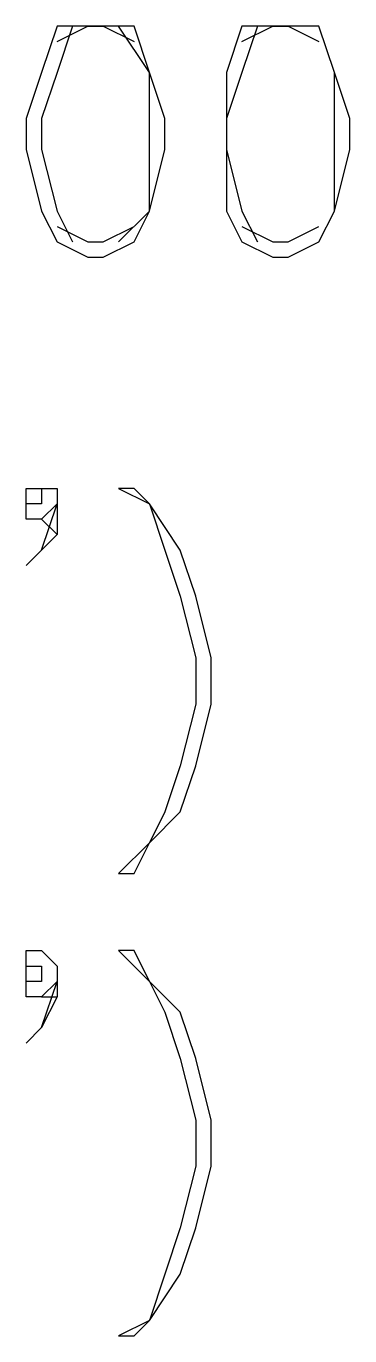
# Model space of a CAD drawing. Header units: metres. Extents: x 0 to 4950, y 0 to 3150.
# Drawn here: x 586 to 607, y 410 to 495 of the extents above; entities that cross this region are included whole.
import ezdxf

# ---------------------------------------------------------------- set-up
doc = ezdxf.new("R2010")
doc.units = ezdxf.units.M
doc.layers.add('SITE_BASE', color=7, linetype='Continuous')

msp = doc.modelspace()

# ---------------------------------------------------------------- linework, layer by layer
at = {"layer": 'SITE_BASE'}
for p, q in [((587, 463), (588, 462)), ((587, 432), (588, 432))]:
    msp.add_line(p, q, dxfattribs=at)
for points in [[(588, 494), (590, 495), (588, 495), (587, 492), (586, 489), (586, 487), (587, 483), (588, 481), (590, 480), (591, 480), (593, 481), (594, 483), (595, 487), (595, 489), (594, 492), (593, 495), (591, 495), (590, 495), (591, 495), (593, 494)], [(589, 495), (588, 492), (587, 489), (587, 487), (588, 483), (589, 481)], [(592, 481), (594, 483), (594, 487), (594, 489), (594, 492), (592, 495)], [(600, 494), (602, 495), (600, 495), (599, 492), (599, 489), (599, 487), (599, 483), (600, 481), (602, 480), (603, 480), (605, 481), (606, 483), (607, 487), (607, 489), (606, 492), (605, 495), (603, 495), (602, 495), (603, 495), (605, 494)], [(601, 495), (600, 492), (599, 489), (599, 487), (600, 483), (601, 481)], [(605, 481), (606, 483), (606, 487), (606, 489), (606, 492), (605, 495)], [(588, 482), (590, 481), (591, 481), (593, 482)], [(600, 482), (602, 481), (603, 481), (605, 482)], [(587, 461), (588, 464), (587, 463), (586, 463), (586, 464), (586, 465), (587, 465), (588, 465), (588, 462), (587, 461), (586, 460)], [(586, 465), (587, 465), (587, 464), (586, 464), (586, 465)], [(593, 440), (594, 442), (596, 444), (597, 447), (598, 451), (598, 454), (597, 458), (596, 461), (594, 464), (593, 465), (592, 465), (594, 464), (595, 461), (596, 458), (597, 454), (597, 451), (596, 447), (595, 444), (594, 442), (592, 440), (593, 440)], [(587, 430), (588, 433), (587, 432), (586, 432), (586, 433), (586, 434), (586, 435), (587, 435), (588, 434), (588, 432), (587, 430), (586, 429)], [(593, 410), (594, 411), (596, 414), (597, 417), (598, 421), (598, 424), (597, 428), (596, 431), (594, 433), (593, 435), (592, 435), (594, 433), (595, 431), (596, 428), (597, 424), (597, 421), (596, 417), (595, 414), (594, 411), (592, 410), (593, 410)], [(586, 434), (587, 434), (587, 433), (586, 433), (586, 434)]]:
    msp.add_lwpolyline(points, dxfattribs=at)

doc.saveas('drawing.dxf')
